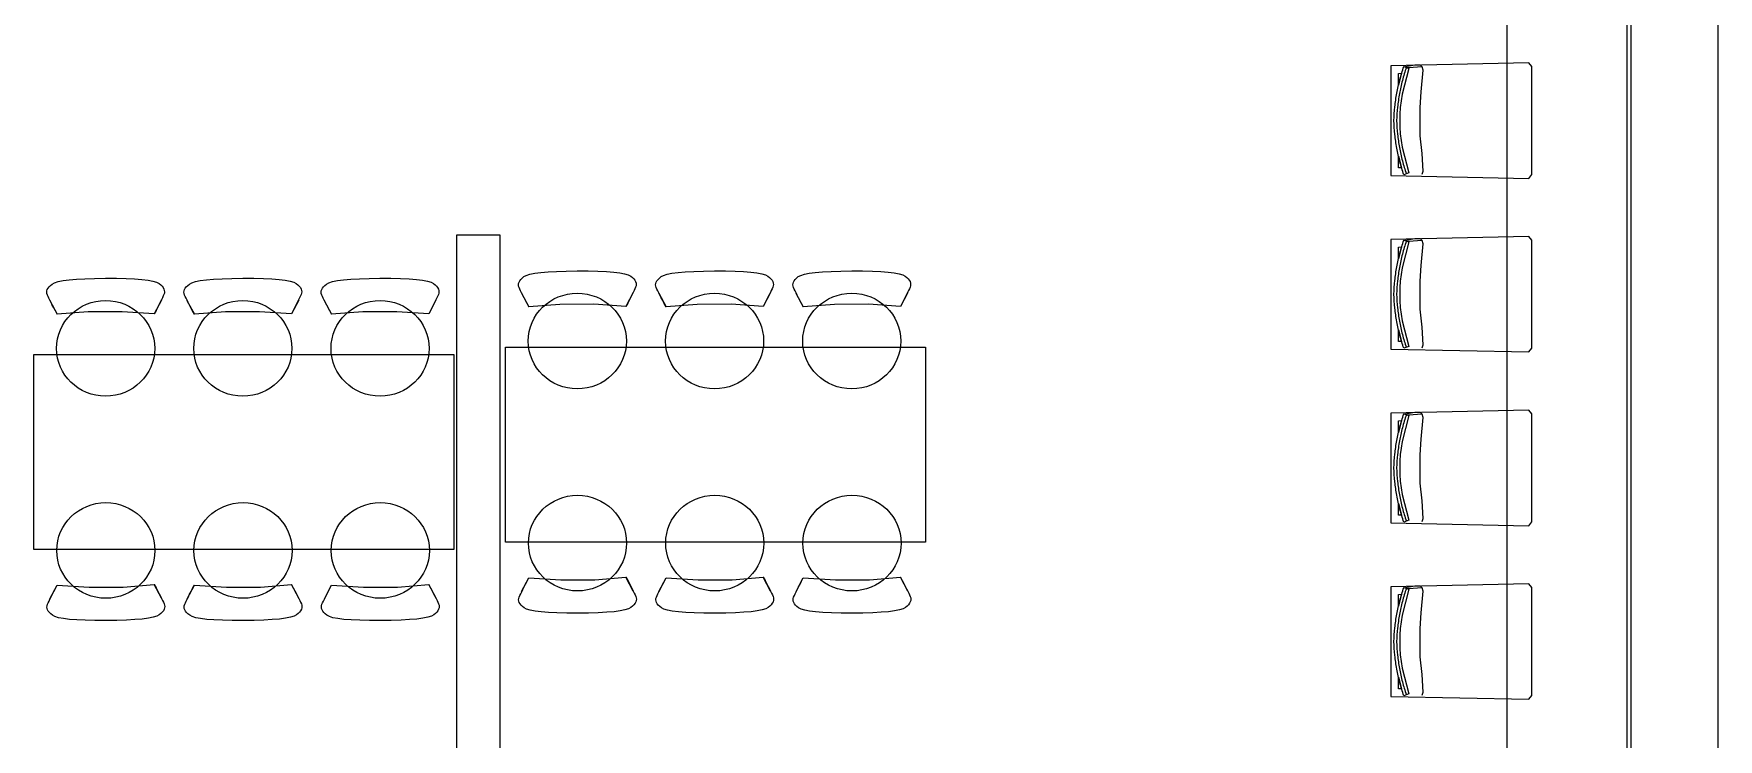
# Model space of a CAD drawing. Extents: x -101 to 1467, y -162 to 1113.
# Drawn here: x 1217.4 to 1467.3, y 441.9 to 546.4 of the extents above; entities that cross this region are included whole.
import ezdxf

# ---------------------------------------------------------------- set-up
doc = ezdxf.new("R2010")
doc.units = 0
doc.layers.add('Oakfire_Kenosha_2019_V3', color=7, linetype='CONTINUOUS')

msp = doc.modelspace()

# ---------------------------------------------------------------- linework, layer by layer
at = {"layer": 'Oakfire_Kenosha_2019_V3', "color": 7}
for points in [[(1454.3, 0.8), (1467.27, 0.8), (1467.27, 834.53), (1454.3, 834.53)], [(1453.72, 300.62), (1435.97, 300.62), (1435.97, 823.91), (1453.72, 823.91)], [(1418.73, 525.45), (1439.19, 525.02), (1439.63, 525.57), (1439.63, 541.59), (1439.19, 542.15), (1418.73, 541.7)], [(1418.73, 525.45), (1439.19, 525.02), (1439.63, 525.57), (1439.63, 541.59), (1439.19, 542.15), (1418.73, 541.7)], [(1419.87, 540.56), (1420.29, 540.6), (1419.87, 538.82)], [(1419.87, 540.56), (1420.29, 540.6), (1419.87, 538.82)], [(1420.57, 541.53), (1422.26, 541.84), (1423.04, 541.84), (1423.34, 541.53), (1421.34, 541.37), (1420.57, 541.53), (1422.26, 541.84), (1423.04, 541.84), (1423.34, 541.53), (1421.34, 541.37)], [(1421.01, 541.45), (1421.01, 541.45)], [(1419.87, 528.32), (1420.29, 526.57), (1419.87, 526.57)], [(1419.87, 528.32), (1420.29, 526.57), (1419.87, 526.57)], [(1286.62, 516.61), (1280.14, 516.61), (1280.14, 287.59), (1286.62, 287.59)], [(1418.73, 499.72), (1439.19, 499.29), (1439.63, 499.84), (1439.63, 515.86), (1439.19, 516.42), (1418.73, 515.97)], [(1418.73, 499.72), (1439.19, 499.29), (1439.63, 499.84), (1439.63, 515.86), (1439.19, 516.42), (1418.73, 515.97)], [(1419.87, 514.83), (1420.29, 514.86), (1419.87, 513.08)], [(1419.87, 514.83), (1420.29, 514.86), (1419.87, 513.08)], [(1420.57, 515.8), (1422.26, 516.1), (1423.04, 516.1), (1423.34, 515.8), (1421.34, 515.64), (1420.57, 515.8), (1422.26, 516.1), (1423.04, 516.1), (1423.34, 515.8), (1421.34, 515.64)], [(1421.01, 515.72), (1421.01, 515.72)], [(1419.87, 502.59), (1420.29, 500.83), (1419.87, 500.84)], [(1419.87, 502.59), (1420.29, 500.83), (1419.87, 500.84)], [(1235.39, 499.82), (1235.39, 499.82)], [(1255.74, 499.82), (1255.74, 499.82)], [(1276.09, 499.82), (1276.09, 499.82)], [(1287.4, 500), (1349.69, 500), (1349.69, 471.13), (1287.4, 471.13)], [(1305.34, 500.91), (1305.34, 500.91)], [(1325.69, 500.91), (1325.69, 500.91)], [(1346.04, 500.91), (1346.04, 500.91)], [(1217.45, 498.92), (1279.74, 498.92), (1279.74, 470.04), (1217.45, 470.04)], [(1418.73, 473.99), (1439.19, 473.55), (1439.63, 474.1), (1439.63, 490.12), (1439.19, 490.68), (1418.73, 490.24)], [(1418.73, 473.99), (1439.19, 473.55), (1439.63, 474.1), (1439.63, 490.12), (1439.19, 490.68), (1418.73, 490.24)], [(1420.57, 490.06), (1422.26, 490.37), (1423.04, 490.37), (1423.34, 490.06), (1421.34, 489.91), (1420.57, 490.06), (1422.26, 490.37), (1423.04, 490.37), (1423.34, 490.06), (1421.34, 489.91)], [(1421.01, 489.99), (1421.01, 489.99)], [(1419.87, 489.1), (1420.29, 489.13), (1419.87, 487.35)], [(1419.87, 489.1), (1420.29, 489.13), (1419.87, 487.35)], [(1419.87, 476.86), (1420.29, 475.1), (1419.87, 475.11)], [(1419.87, 476.86), (1420.29, 475.1), (1419.87, 475.11)], [(1220.87, 469.88), (1220.87, 469.88)], [(1241.22, 469.88), (1241.22, 469.88)], [(1261.57, 469.88), (1261.57, 469.88)], [(1290.82, 470.97), (1290.82, 470.97)], [(1311.17, 470.97), (1311.17, 470.97)], [(1331.52, 470.97), (1331.52, 470.97)], [(1418.73, 448.26), (1439.19, 447.82), (1439.63, 448.37), (1439.63, 464.39), (1439.19, 464.95), (1418.73, 464.51)], [(1418.73, 448.26), (1439.19, 447.82), (1439.63, 448.37), (1439.63, 464.39), (1439.19, 464.95), (1418.73, 464.51)], [(1419.87, 463.37), (1420.29, 463.4), (1419.87, 461.62)], [(1419.87, 463.37), (1420.29, 463.4), (1419.87, 461.62)], [(1420.57, 464.33), (1422.26, 464.64), (1423.04, 464.64), (1423.34, 464.33), (1421.34, 464.18), (1420.57, 464.33), (1422.26, 464.64), (1423.04, 464.64), (1423.34, 464.33), (1421.34, 464.18)], [(1421.01, 464.25), (1421.01, 464.25)], [(1419.87, 451.12), (1420.29, 449.37), (1419.87, 449.37)], [(1419.87, 451.12), (1420.29, 449.37), (1419.87, 449.37)]]:
    msp.add_lwpolyline(points, close=True, dxfattribs=at)
for points in [[(1421.37, 541.32), (1420.37, 537.5)], [(1420.63, 541.58), (1421.37, 541.32)], [(1423.34, 525.63), (1423.5, 526.09), (1423.34, 528.71), (1423.04, 531.34), (1423.04, 535.51), (1423.19, 537.82), (1423.5, 541.07), (1423.34, 541.53)], [(1420.37, 529.64), (1421.37, 525.82), (1420.63, 525.56)], [(1421.37, 515.59), (1420.37, 511.77)], [(1420.63, 515.85), (1421.37, 515.59)], [(1423.34, 499.89), (1423.5, 500.36), (1423.34, 502.98), (1423.04, 505.61), (1423.04, 509.77), (1423.19, 512.09), (1423.5, 515.33), (1423.34, 515.8)], [(1289.79, 508), (1290.88, 505.97)], [(1306.35, 508.08), (1305.28, 506.04)], [(1310.14, 508), (1311.23, 505.97)], [(1326.7, 508.08), (1325.63, 506.04)], [(1330.49, 508), (1331.58, 505.97)], [(1347.06, 508.08), (1345.99, 506.04)], [(1219.83, 506.92), (1220.92, 504.89)], [(1225.53, 505.24), (1220.92, 504.89)], [(1230.58, 505.26), (1225.53, 505.24)], [(1235.33, 504.96), (1230.58, 505.26)], [(1236.4, 506.99), (1235.33, 504.95)], [(1240.18, 506.92), (1241.27, 504.89)], [(1245.88, 505.24), (1241.28, 504.89)], [(1250.93, 505.26), (1245.88, 505.24)], [(1255.68, 504.96), (1250.93, 505.26)], [(1256.75, 506.99), (1255.68, 504.95)], [(1260.54, 506.92), (1261.63, 504.89)], [(1266.24, 505.24), (1261.63, 504.89)], [(1271.28, 505.26), (1266.24, 505.24)], [(1276.03, 504.96), (1271.28, 505.26)], [(1277.1, 506.99), (1276.03, 504.95)], [(1295.49, 506.33), (1290.88, 505.98)], [(1300.53, 506.35), (1295.49, 506.33)], [(1305.28, 506.05), (1300.53, 506.35)], [(1315.84, 506.33), (1311.23, 505.98)], [(1320.88, 506.35), (1315.84, 506.33)], [(1325.64, 506.05), (1320.88, 506.35)], [(1336.19, 506.33), (1331.58, 505.98)], [(1341.23, 506.35), (1336.19, 506.33)], [(1345.99, 506.05), (1341.23, 506.35)], [(1420.37, 503.91), (1421.37, 500.08), (1420.63, 499.83)], [(1421.37, 489.86), (1420.37, 486.04)], [(1420.63, 490.12), (1421.37, 489.86)], [(1423.34, 474.16), (1423.5, 474.62), (1423.34, 477.25), (1423.04, 479.87), (1423.04, 484.04), (1423.19, 486.36), (1423.5, 489.6), (1423.34, 490.06)], [(1420.37, 478.18), (1421.37, 474.35), (1420.63, 474.09)], [(1219.85, 462.71), (1220.92, 464.75)], [(1220.92, 464.74), (1225.68, 464.44)], [(1230.72, 464.46), (1235.33, 464.81)], [(1236.42, 462.79), (1235.33, 464.82)], [(1240.21, 462.71), (1241.28, 464.75)], [(1241.27, 464.74), (1246.03, 464.44)], [(1251.07, 464.46), (1255.68, 464.81)], [(1256.77, 462.79), (1255.68, 464.82)], [(1260.56, 462.71), (1261.63, 464.75)], [(1261.63, 464.74), (1266.38, 464.44)], [(1271.42, 464.46), (1276.03, 464.81)], [(1277.12, 462.79), (1276.04, 464.82)], [(1289.81, 463.8), (1290.88, 465.84)], [(1290.88, 465.83), (1295.63, 465.53)], [(1295.63, 465.53), (1300.67, 465.55)], [(1300.67, 465.55), (1305.28, 465.9)], [(1306.37, 463.87), (1305.28, 465.91)], [(1310.16, 463.8), (1311.23, 465.84)], [(1311.23, 465.83), (1315.98, 465.53)], [(1315.98, 465.53), (1321.02, 465.55)], [(1321.02, 465.55), (1325.63, 465.9)], [(1326.73, 463.87), (1325.64, 465.91)], [(1330.51, 463.8), (1331.58, 465.84)], [(1331.58, 465.83), (1336.33, 465.53)], [(1336.33, 465.53), (1341.38, 465.55)], [(1341.38, 465.55), (1345.99, 465.9)], [(1347.08, 463.87), (1345.99, 465.91)], [(1225.68, 464.44), (1230.72, 464.46)], [(1246.03, 464.44), (1251.07, 464.46)], [(1266.38, 464.44), (1271.42, 464.46)], [(1421.37, 464.13), (1420.37, 460.3)], [(1420.63, 464.38), (1421.37, 464.13)], [(1423.34, 448.43), (1423.5, 448.89), (1423.34, 451.52), (1423.04, 454.14), (1423.04, 458.31), (1423.19, 460.63), (1423.5, 463.87), (1423.34, 464.33)], [(1420.37, 452.44), (1421.37, 448.62), (1420.63, 448.36)]]:
    msp.add_lwpolyline(points, dxfattribs=at)
for points in [[(1419.59, 537.63), (1419.71, 538.3), (1419.86, 538.97), (1420.04, 539.63)], [(1420.04, 539.63), (1420.21, 540.29), (1420.41, 540.94), (1420.63, 541.58)], [(1421.01, 541.45), (1420.79, 540.82), (1420.59, 540.18), (1420.42, 539.53)], [(1419.3, 535.61), (1419.37, 536.29), (1419.47, 536.96), (1419.59, 537.63)], [(1419.99, 537.57), (1419.87, 536.91), (1419.77, 536.24), (1419.7, 535.58)], [(1420.37, 537.5), (1419.92, 534.88), (1419.92, 532.26), (1420.37, 529.64)], [(1420.42, 539.53), (1420.25, 538.88), (1420.11, 538.22), (1419.99, 537.57)], [(1419.16, 533.57), (1419.18, 534.25), (1419.23, 534.93), (1419.3, 535.61)], [(1419.7, 535.58), (1419.63, 534.91), (1419.58, 534.24), (1419.56, 533.57)], [(1419.3, 531.53), (1419.23, 532.21), (1419.18, 532.89), (1419.16, 533.57)], [(1419.56, 533.57), (1419.58, 532.9), (1419.63, 532.23), (1419.7, 531.57)], [(1419.59, 529.51), (1419.47, 530.18), (1419.37, 530.86), (1419.3, 531.53)], [(1419.7, 531.57), (1419.77, 530.9), (1419.87, 530.24), (1419.99, 529.58)], [(1420.04, 527.52), (1419.86, 528.17), (1419.71, 528.84), (1419.59, 529.51)], [(1419.99, 529.58), (1420.11, 528.92), (1420.25, 528.26), (1420.42, 527.61)], [(1420.63, 525.56), (1420.41, 526.21), (1420.21, 526.86), (1420.04, 527.52)], [(1420.42, 527.61), (1420.59, 526.97), (1420.79, 526.32), (1421.01, 525.69)], [(1420.04, 513.89), (1420.21, 514.55), (1420.41, 515.2), (1420.63, 515.85)], [(1421.01, 515.72), (1420.79, 515.08), (1420.59, 514.44), (1420.42, 513.8)], [(1419.59, 511.9), (1419.71, 512.57), (1419.86, 513.23), (1420.04, 513.89)], [(1420.42, 513.8), (1420.25, 513.15), (1420.11, 512.49), (1419.99, 511.83)], [(1220.18, 509.36), (1220.9, 509.91), (1223.54, 510.19), (1228.1, 510.21)], [(1228.1, 510.21), (1232.66, 510.23), (1235.3, 509.97), (1236.03, 509.43)], [(1240.53, 509.36), (1241.25, 509.91), (1243.89, 510.19), (1248.45, 510.21)], [(1248.45, 510.21), (1253.01, 510.23), (1255.66, 509.97), (1256.38, 509.43)], [(1260.88, 509.36), (1261.6, 509.91), (1264.24, 510.19), (1268.8, 510.21)], [(1268.8, 510.21), (1273.37, 510.23), (1276.01, 509.97), (1276.73, 509.43)], [(1289.42, 508.82), (1289.18, 509.36), (1289.42, 509.9), (1290.13, 510.45)], [(1290.13, 510.45), (1290.85, 510.99), (1293.49, 511.28), (1298.05, 511.3)], [(1298.05, 511.3), (1302.62, 511.32), (1305.26, 511.06), (1305.98, 510.52)], [(1305.98, 510.52), (1306.7, 509.98), (1306.95, 509.44), (1306.71, 508.89)], [(1309.77, 508.82), (1309.53, 509.36), (1309.77, 509.9), (1310.49, 510.45)], [(1310.49, 510.45), (1311.2, 510.99), (1313.84, 511.28), (1318.41, 511.3)], [(1318.41, 511.3), (1322.97, 511.32), (1325.61, 511.06), (1326.33, 510.52)], [(1326.33, 510.52), (1327.06, 509.98), (1327.3, 509.44), (1327.06, 508.89)], [(1330.13, 508.82), (1329.88, 509.36), (1330.12, 509.9), (1330.84, 510.45)], [(1330.84, 510.45), (1331.56, 510.99), (1334.2, 511.28), (1338.76, 511.3)], [(1338.76, 511.3), (1343.32, 511.32), (1345.96, 511.06), (1346.68, 510.52)], [(1346.68, 510.52), (1347.41, 509.98), (1347.65, 509.44), (1347.41, 508.89)], [(1419.16, 507.84), (1419.18, 508.52), (1419.23, 509.2), (1419.3, 509.88)], [(1419.3, 509.88), (1419.37, 510.55), (1419.47, 511.23), (1419.59, 511.9)], [(1419.7, 509.84), (1419.63, 509.18), (1419.58, 508.51), (1419.56, 507.84)], [(1419.99, 511.83), (1419.87, 511.17), (1419.77, 510.51), (1419.7, 509.84)], [(1420.37, 511.77), (1419.92, 509.15), (1419.92, 506.53), (1420.37, 503.91)], [(1219.47, 507.73), (1219.23, 508.27), (1219.46, 508.81), (1220.18, 509.36)], [(1220.92, 504.89), (1220.2, 506.24), (1219.71, 507.19), (1219.47, 507.73)], [(1236.76, 507.81), (1236.52, 507.26), (1236.04, 506.31), (1235.33, 504.95)], [(1236.03, 509.43), (1236.75, 508.89), (1236.99, 508.35), (1236.76, 507.81)], [(1239.82, 507.73), (1239.58, 508.27), (1239.81, 508.81), (1240.53, 509.36)], [(1241.27, 504.89), (1240.55, 506.24), (1240.06, 507.19), (1239.82, 507.73)], [(1257.11, 507.81), (1256.87, 507.26), (1256.39, 506.31), (1255.68, 504.95)], [(1256.38, 509.43), (1257.1, 508.89), (1257.35, 508.35), (1257.11, 507.81)], [(1260.17, 507.73), (1259.93, 508.27), (1260.17, 508.81), (1260.88, 509.36)], [(1261.63, 504.89), (1260.9, 506.24), (1260.41, 507.19), (1260.17, 507.73)], [(1277.46, 507.81), (1277.22, 507.26), (1276.75, 506.31), (1276.03, 504.95)], [(1276.73, 509.43), (1277.45, 508.89), (1277.7, 508.35), (1277.46, 507.81)], [(1290.88, 505.97), (1290.15, 507.33), (1289.66, 508.27), (1289.42, 508.82)], [(1290.79, 500.91), (1290.79, 504.83), (1294.04, 508), (1298.06, 508)], [(1298.06, 508), (1302.08, 508), (1305.34, 504.83), (1305.34, 500.91)], [(1306.71, 508.89), (1306.47, 508.35), (1306, 507.4), (1305.28, 506.04)], [(1311.23, 505.97), (1310.5, 507.33), (1310.02, 508.27), (1309.77, 508.82)], [(1311.14, 500.91), (1311.14, 504.83), (1314.4, 508), (1318.41, 508)], [(1318.41, 508), (1322.43, 508), (1325.69, 504.83), (1325.69, 500.91)], [(1327.06, 508.89), (1326.82, 508.35), (1326.35, 507.4), (1325.63, 506.04)], [(1331.58, 505.97), (1330.85, 507.33), (1330.37, 508.27), (1330.13, 508.82)], [(1331.49, 500.91), (1331.49, 504.83), (1334.75, 508), (1338.77, 508)], [(1338.77, 508), (1342.79, 508), (1346.04, 504.83), (1346.04, 500.91)], [(1347.41, 508.89), (1347.18, 508.35), (1346.7, 507.4), (1345.99, 506.04)], [(1419.3, 505.8), (1419.23, 506.48), (1419.18, 507.16), (1419.16, 507.84)], [(1419.56, 507.84), (1419.58, 507.17), (1419.63, 506.5), (1419.7, 505.83)], [(1220.83, 499.82), (1220.83, 503.74), (1224.09, 506.92), (1228.11, 506.92)], [(1228.11, 506.92), (1232.13, 506.92), (1235.39, 503.74), (1235.39, 499.82)], [(1241.19, 499.82), (1241.19, 503.74), (1244.44, 506.92), (1248.46, 506.92)], [(1248.46, 506.92), (1252.48, 506.92), (1255.74, 503.74), (1255.74, 499.82)], [(1261.54, 499.82), (1261.54, 503.74), (1264.8, 506.92), (1268.81, 506.92)], [(1268.81, 506.92), (1272.83, 506.92), (1276.09, 503.74), (1276.09, 499.82)], [(1419.59, 503.78), (1419.47, 504.45), (1419.37, 505.12), (1419.3, 505.8)], [(1419.7, 505.83), (1419.77, 505.17), (1419.87, 504.5), (1419.99, 503.84)], [(1420.04, 501.78), (1419.86, 502.44), (1419.71, 503.11), (1419.59, 503.78)], [(1419.99, 503.84), (1420.11, 503.19), (1420.25, 502.53), (1420.42, 501.88)], [(1228.11, 492.73), (1224.09, 492.73), (1220.83, 495.91), (1220.83, 499.82)], [(1235.39, 499.82), (1235.39, 495.91), (1232.13, 492.73), (1228.11, 492.73)], [(1248.46, 492.73), (1244.44, 492.73), (1241.19, 495.91), (1241.19, 499.82)], [(1255.74, 499.82), (1255.74, 495.91), (1252.48, 492.73), (1248.46, 492.73)], [(1268.81, 492.73), (1264.8, 492.73), (1261.54, 495.91), (1261.54, 499.82)], [(1276.09, 499.82), (1276.09, 495.91), (1272.83, 492.73), (1268.81, 492.73)], [(1298.06, 493.82), (1294.04, 493.82), (1290.79, 497), (1290.79, 500.91)], [(1305.34, 500.91), (1305.34, 497), (1302.08, 493.82), (1298.06, 493.82)], [(1318.41, 493.82), (1314.4, 493.82), (1311.14, 497), (1311.14, 500.91)], [(1325.69, 500.91), (1325.69, 497), (1322.43, 493.82), (1318.41, 493.82)], [(1338.77, 493.82), (1334.75, 493.82), (1331.49, 497), (1331.49, 500.91)], [(1346.04, 500.91), (1346.04, 497), (1342.79, 493.82), (1338.77, 493.82)], [(1420.63, 499.83), (1420.41, 500.47), (1420.21, 501.12), (1420.04, 501.78)], [(1420.42, 501.88), (1420.59, 501.23), (1420.79, 500.59), (1421.01, 499.96)], [(1420.04, 488.16), (1420.21, 488.82), (1420.41, 489.47), (1420.63, 490.12)], [(1421.01, 489.99), (1420.79, 489.35), (1420.59, 488.71), (1420.42, 488.06)], [(1419.59, 486.17), (1419.71, 486.84), (1419.86, 487.5), (1420.04, 488.16)], [(1420.42, 488.06), (1420.25, 487.41), (1420.11, 486.76), (1419.99, 486.1)], [(1419.3, 484.14), (1419.37, 484.82), (1419.47, 485.5), (1419.59, 486.17)], [(1419.99, 486.1), (1419.87, 485.44), (1419.77, 484.78), (1419.7, 484.11)], [(1420.37, 486.04), (1419.92, 483.42), (1419.92, 480.8), (1420.37, 478.18)], [(1419.16, 482.11), (1419.18, 482.79), (1419.23, 483.47), (1419.3, 484.14)], [(1419.7, 484.11), (1419.63, 483.44), (1419.58, 482.78), (1419.56, 482.11)], [(1419.3, 480.07), (1419.23, 480.74), (1419.18, 481.43), (1419.16, 482.11)], [(1419.59, 478.05), (1419.47, 478.72), (1419.37, 479.39), (1419.3, 480.07)], [(1419.56, 482.11), (1419.58, 481.44), (1419.63, 480.77), (1419.7, 480.1)], [(1419.7, 480.1), (1419.77, 479.43), (1419.87, 478.77), (1419.99, 478.11)], [(1290.82, 470.97), (1290.82, 474.88), (1294.08, 478.06), (1298.1, 478.06)], [(1298.1, 478.06), (1302.11, 478.06), (1305.37, 474.88), (1305.37, 470.97)], [(1311.17, 470.97), (1311.17, 474.88), (1314.43, 478.06), (1318.45, 478.06)], [(1318.45, 478.06), (1322.47, 478.06), (1325.72, 474.88), (1325.72, 470.97)], [(1331.52, 470.97), (1331.52, 474.88), (1334.78, 478.06), (1338.8, 478.06)], [(1338.8, 478.06), (1342.82, 478.06), (1346.08, 474.88), (1346.08, 470.97)], [(1420.04, 476.05), (1419.86, 476.71), (1419.71, 477.38), (1419.59, 478.05)], [(1419.99, 478.11), (1420.11, 477.45), (1420.25, 476.8), (1420.42, 476.15)], [(1220.87, 469.88), (1220.87, 473.8), (1224.12, 476.97), (1228.14, 476.97)], [(1228.14, 476.97), (1232.16, 476.97), (1235.42, 473.8), (1235.42, 469.88)], [(1241.22, 469.88), (1241.22, 473.8), (1244.48, 476.97), (1248.49, 476.97)], [(1248.49, 476.97), (1252.51, 476.97), (1255.77, 473.8), (1255.77, 469.88)], [(1261.57, 469.88), (1261.57, 473.8), (1264.83, 476.97), (1268.85, 476.97)], [(1268.85, 476.97), (1272.87, 476.97), (1276.12, 473.8), (1276.12, 469.88)], [(1420.63, 474.09), (1420.41, 474.74), (1420.21, 475.39), (1420.04, 476.05)], [(1420.42, 476.15), (1420.59, 475.5), (1420.79, 474.86), (1421.01, 474.23)], [(1228.14, 462.79), (1224.12, 462.79), (1220.87, 465.96), (1220.87, 469.88)], [(1235.42, 469.88), (1235.42, 465.96), (1232.16, 462.79), (1228.14, 462.79)], [(1248.49, 462.79), (1244.48, 462.79), (1241.22, 465.96), (1241.22, 469.88)], [(1255.77, 469.88), (1255.77, 465.96), (1252.51, 462.79), (1248.49, 462.79)], [(1268.85, 462.79), (1264.83, 462.79), (1261.57, 465.96), (1261.57, 469.88)], [(1276.12, 469.88), (1276.12, 465.96), (1272.87, 462.79), (1268.85, 462.79)], [(1298.1, 463.88), (1294.08, 463.88), (1290.82, 467.05), (1290.82, 470.97)], [(1305.37, 470.97), (1305.37, 467.05), (1302.11, 463.88), (1298.1, 463.88)], [(1318.45, 463.88), (1314.43, 463.88), (1311.17, 467.05), (1311.17, 470.97)], [(1325.72, 470.97), (1325.72, 467.05), (1322.47, 463.88), (1318.45, 463.88)], [(1338.8, 463.88), (1334.78, 463.88), (1331.52, 467.05), (1331.52, 470.97)], [(1346.08, 470.97), (1346.08, 467.05), (1342.82, 463.88), (1338.8, 463.88)], [(1219.5, 461.9), (1219.73, 462.44), (1220.21, 463.39), (1220.92, 464.75)], [(1235.33, 464.82), (1236.06, 463.46), (1236.54, 462.52), (1236.79, 461.98)], [(1239.85, 461.9), (1240.09, 462.44), (1240.56, 463.39), (1241.28, 464.75)], [(1255.68, 464.82), (1256.41, 463.46), (1256.89, 462.52), (1257.14, 461.98)], [(1260.2, 461.9), (1260.44, 462.44), (1260.91, 463.39), (1261.63, 464.75)], [(1276.04, 464.82), (1276.76, 463.46), (1277.25, 462.52), (1277.49, 461.98)], [(1289.45, 462.98), (1289.69, 463.53), (1290.16, 464.48), (1290.88, 465.84)], [(1305.28, 465.9), (1306.01, 464.55), (1306.5, 463.6), (1306.74, 463.06)], [(1309.8, 462.98), (1310.04, 463.53), (1310.52, 464.48), (1311.23, 465.84)], [(1325.64, 465.9), (1326.36, 464.55), (1326.85, 463.6), (1327.09, 463.06)], [(1330.15, 462.98), (1330.39, 463.53), (1330.87, 464.48), (1331.58, 465.84)], [(1345.99, 465.9), (1346.71, 464.55), (1347.2, 463.6), (1347.44, 463.06)], [(1290.18, 461.36), (1289.46, 461.9), (1289.21, 462.44), (1289.45, 462.98)], [(1306.74, 463.06), (1306.98, 462.52), (1306.74, 461.98), (1306.02, 461.43)], [(1310.53, 461.36), (1309.81, 461.9), (1309.56, 462.44), (1309.8, 462.98)], [(1327.09, 463.06), (1327.33, 462.52), (1327.1, 461.98), (1326.38, 461.43)], [(1330.88, 461.36), (1330.16, 461.9), (1329.92, 462.44), (1330.15, 462.98)], [(1347.44, 463.06), (1347.68, 462.52), (1347.45, 461.98), (1346.73, 461.43)], [(1419.59, 460.43), (1419.71, 461.1), (1419.86, 461.77), (1420.04, 462.43)], [(1420.42, 462.33), (1420.25, 461.68), (1420.11, 461.03), (1419.99, 460.37)], [(1420.04, 462.43), (1420.21, 463.09), (1420.41, 463.74), (1420.63, 464.38)], [(1421.01, 464.25), (1420.79, 463.62), (1420.59, 462.98), (1420.42, 462.33)], [(1220.22, 460.27), (1219.5, 460.81), (1219.26, 461.35), (1219.5, 461.9)], [(1228.15, 459.49), (1223.59, 459.47), (1220.95, 459.73), (1220.22, 460.27)], [(1236.07, 460.34), (1235.35, 459.8), (1232.71, 459.51), (1228.15, 459.49)], [(1236.79, 461.98), (1237.03, 461.43), (1236.79, 460.89), (1236.07, 460.34)], [(1240.58, 460.27), (1239.85, 460.81), (1239.61, 461.35), (1239.85, 461.9)], [(1248.5, 459.49), (1243.94, 459.47), (1241.3, 459.73), (1240.58, 460.27)], [(1256.42, 460.34), (1255.71, 459.8), (1253.07, 459.51), (1248.5, 459.49)], [(1257.14, 461.98), (1257.38, 461.43), (1257.14, 460.89), (1256.42, 460.34)], [(1260.93, 460.27), (1260.21, 460.81), (1259.96, 461.35), (1260.2, 461.9)], [(1268.86, 459.49), (1264.29, 459.47), (1261.65, 459.73), (1260.93, 460.27)], [(1276.78, 460.34), (1276.06, 459.8), (1273.42, 459.51), (1268.86, 459.49)], [(1277.49, 461.98), (1277.73, 461.43), (1277.49, 460.89), (1276.78, 460.34)], [(1298.11, 460.58), (1293.54, 460.56), (1290.9, 460.82), (1290.18, 461.36)], [(1306.02, 461.43), (1305.31, 460.88), (1302.67, 460.6), (1298.11, 460.58)], [(1318.46, 460.58), (1313.9, 460.56), (1311.25, 460.82), (1310.53, 461.36)], [(1326.38, 461.43), (1325.66, 460.88), (1323.02, 460.6), (1318.46, 460.58)], [(1338.81, 460.58), (1334.25, 460.56), (1331.61, 460.82), (1330.88, 461.36)], [(1346.73, 461.43), (1346.01, 460.88), (1343.37, 460.6), (1338.81, 460.58)], [(1419.3, 458.41), (1419.37, 459.09), (1419.47, 459.76), (1419.59, 460.43)], [(1419.99, 460.37), (1419.87, 459.71), (1419.77, 459.04), (1419.7, 458.38)], [(1420.37, 460.3), (1419.92, 457.68), (1419.92, 455.06), (1420.37, 452.44)], [(1419.16, 456.37), (1419.18, 457.05), (1419.23, 457.73), (1419.3, 458.41)], [(1419.7, 458.38), (1419.63, 457.71), (1419.58, 457.04), (1419.56, 456.37)], [(1419.3, 454.34), (1419.23, 455.01), (1419.18, 455.69), (1419.16, 456.37)], [(1419.56, 456.37), (1419.58, 455.7), (1419.63, 455.04), (1419.7, 454.37)], [(1419.59, 452.31), (1419.47, 452.98), (1419.37, 453.66), (1419.3, 454.34)], [(1420.04, 450.32), (1419.86, 450.98), (1419.71, 451.64), (1419.59, 452.31)], [(1419.7, 454.37), (1419.77, 453.7), (1419.87, 453.04), (1419.99, 452.38)], [(1419.99, 452.38), (1420.11, 451.72), (1420.25, 451.07), (1420.42, 450.42)], [(1420.63, 448.36), (1420.41, 449.01), (1420.21, 449.66), (1420.04, 450.32)], [(1420.42, 450.42), (1420.59, 449.77), (1420.79, 449.13), (1421.01, 448.49)]]:
    msp.add_open_spline(points, degree=3, dxfattribs=at)

doc.saveas('drawing.dxf')
